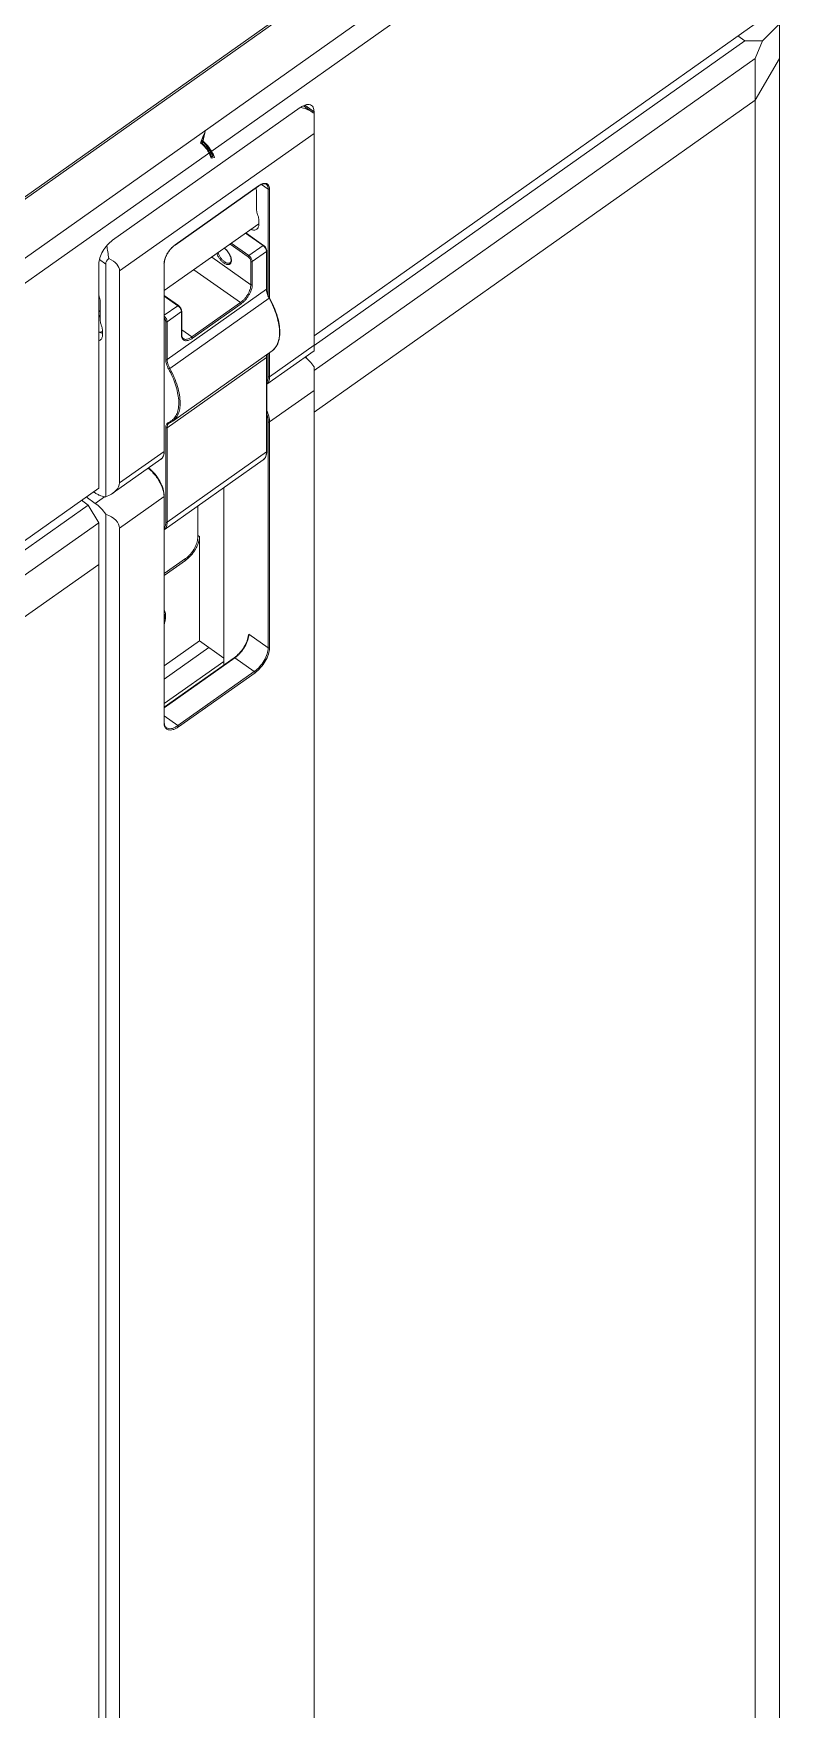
# Model space of a CAD drawing. Header units: millimetres. Extents: x 0 to 9253, y 0 to 2730.
# Drawn here: x 7886.3 to 8038.2, y 1121.5 to 1462.6 of the extents above; entities that cross this region are included whole.
import ezdxf

# ---------------------------------------------------------------- set-up
doc = ezdxf.new("R2010")
doc.units = ezdxf.units.MM
doc.layers.get('0').update_dxf_attribs({"lineweight": 13})
doc.layers.add('HEAT_SINK_06_2_1', color=7, linetype='Continuous')

msp = doc.modelspace()

# ---------------------------------------------------------------- linework, layer by layer
at = {"color": 7, "linetype": 'Continuous'}
for p, q in [((8020.53, 1525.04), (7579.29, 1213.04)), ((7581.41, 1215.04), (8017.7, 1523.54)), ((8031.13, 1520.54), (7585.66, 1205.54)), ((7587.78, 1201.92), (8033.25, 1516.92)), ((7943.45, 1401.1), (8033.25, 1464.6)), ((8034.74, 1461.14), (8038.2, 1464.61)), ((8038.2, 1464.61), (8038.2, 1457.54)), ((8031.13, 1461.15), (7943.46, 1399.15)), ((8031.13, 1461.15), (8029.75, 1462.12)), ((8031.13, 1461.15), (8034.74, 1461.14)), ((8034.74, 1461.14), (8033.25, 1457.52)), ((8033.25, 1457.52), (7943.45, 1394.02)), ((8033.25, 1449.04), (8038.2, 1457.54)), ((8038.2, 1457.54), (8033.25, 1449.04)), ((8033.25, 1449.04), (8033.25, 1457.52)), ((8038.2, 1108.22), (8038.2, 1457.54)), ((7940.62, 1447.53), (7902.44, 1420.53)), ((7941.28, 1447.91), (7943.29, 1446.49)), ((7943.45, 1446.7), (7941.57, 1448.03)), ((7943.29, 1446.49), (7943.45, 1446.37)), ((8033.25, 1449.04), (7943.45, 1385.54)), ((7943.45, 1385.54), (8033.25, 1449.04)), ((7943.45, 1446.7), (7943.45, 1446.37)), ((7943.45, 1398.03), (7943.45, 1446.37)), ((8033.25, 1098.31), (8033.25, 1449.04)), ((7943.45, 1442.29), (7903.85, 1414.29)), ((7921.26, 1442.68), (7920.77, 1440.31)), ((7923.21, 1437.41), (7922.5, 1437.25)), ((7915.14, 1419.54), (7932.11, 1431.54)), ((7915.17, 1419.6), (7932.14, 1431.6)), ((7931.71, 1426.9), (7931.71, 1430.52)), ((7934.12, 1430.94), (7932.77, 1431.9)), ((7934.12, 1409.38), (7934.12, 1430.94)), ((7934.4, 1430.94), (7934.4, 1408.8)), ((7932.21, 1423.89), (7912.96, 1410.28)), ((7932.21, 1424.51), (7932.21, 1423.81)), ((7930.02, 1417.18), (7926.36, 1419.76)), ((7926.6, 1419.93), (7930.16, 1417.42)), ((7933.06, 1419.47), (7929.5, 1421.98)), ((7929.58, 1422.03), (7933.17, 1419.49)), ((7930.16, 1417.42), (7933.06, 1419.47)), ((7899.61, 1370.1), (7899.61, 1415.7)), ((7901.03, 1415.7), (7899.74, 1416.62)), ((7901.03, 1368.33), (7901.03, 1415.7)), ((7912.91, 1377.56), (7912.91, 1415.74)), ((7912.96, 1415.84), (7912.96, 1377.66)), ((7922.61, 1417.11), (7930.58, 1411.47)), ((7930.58, 1411.47), (7930.58, 1416.21)), ((7933.76, 1418.26), (7930.87, 1416.21)), ((7930.87, 1416.21), (7930.87, 1411.47)), ((7933.76, 1418.38), (7933.73, 1418.5)), ((7933.76, 1418.26), (7933.76, 1418.38)), ((7933.76, 1410.57), (7933.76, 1418.26)), ((7933.82, 1418.36), (7933.82, 1410.67)), ((7903.85, 1414.29), (7903.85, 1371.16)), ((7928.46, 1407.85), (7918.99, 1414.55)), ((7899.78, 1408.8), (7899.61, 1408.68)), ((7915.85, 1407.24), (7912.96, 1409.28)), ((7915.73, 1407.22), (7912.96, 1409.18)), ((7913.54, 1396.27), (7933.76, 1410.57)), ((7934.3, 1408.77), (7914.08, 1394.47)), ((7899.89, 1404.4), (7899.89, 1408.02)), ((7912.96, 1405.26), (7915.73, 1407.22)), ((7916.44, 1406.01), (7913.54, 1403.96)), ((7916.43, 1406.13), (7916.41, 1406.25)), ((7916.44, 1406.01), (7916.43, 1406.13)), ((7916.44, 1401.27), (7916.44, 1406.01)), ((7916.5, 1401.37), (7916.5, 1406.11)), ((7918.56, 1400.85), (7928.46, 1407.85)), ((7918.7, 1400.61), (7928.6, 1407.61)), ((7899.61, 1401.84), (7899.87, 1401.75)), ((7900.39, 1402.01), (7900.39, 1401.31)), ((7913.26, 1396.27), (7913.26, 1403.96)), ((7913.54, 1403.96), (7913.54, 1396.27)), ((7916.5, 1402.31), (7918.56, 1400.85)), ((7934.4, 1392.76), (7943.45, 1399.16)), ((7933.76, 1396.67), (7913.54, 1382.37)), ((7934.89, 1398.02), (7914.67, 1383.72)), ((7933.76, 1377.46), (7933.76, 1396.67)), ((7943.45, 1398.03), (7933.82, 1391.22)), ((7933.82, 1396.77), (7933.82, 1377.56)), ((7934.12, 1392.76), (7934.12, 1397.48)), ((7934.4, 1397.68), (7934.4, 1392.76)), ((7941.79, 1396.86), (7942.05, 1396.41)), ((7943.45, 1031.75), (7943.45, 1394.79)), ((7943.45, 1389.96), (7934.4, 1383.56)), ((7913.26, 1363.16), (7913.26, 1382.37)), ((7913.54, 1382.37), (7913.54, 1363.16)), ((7934.12, 1337.6), (7934.12, 1383.56)), ((7934.4, 1383.56), (7934.4, 1337.6)), ((7912.26, 1375.97), (7902.56, 1369.12)), ((7903.85, 1371.16), (7912.91, 1377.56)), ((7933.12, 1375.87), (7912.96, 1361.62)), ((7913.54, 1363.16), (7933.76, 1377.46)), ((7899.61, 1370.1), (7721.42, 1244.1)), ((7897.07, 1368.3), (7898.9, 1367)), ((7898.9, 1369.12), (7898.57, 1369.36)), ((7898.9, 1367), (7900.8, 1368.34)), ((7912.91, 1368.36), (7903.85, 1361.96)), ((7912.91, 1322.4), (7912.91, 1368.36)), ((7912.96, 1322.5), (7912.96, 1368.46)), ((7925.07, 1334.08), (7925.07, 1370.18)), ((7897.49, 1366.65), (7879.81, 1354.15)), ((7897.49, 1366.65), (7896.11, 1367.62)), ((7899.61, 1363.02), (7897.49, 1366.65)), ((7901.03, 1002.05), (7901.03, 1364.79)), ((7919.76, 1359.98), (7919.76, 1366.43)), ((7899.61, 1363.02), (7881.93, 1350.52)), ((7899.61, 1354.54), (7899.61, 1363.02)), ((7903.85, 1004.87), (7903.85, 1361.96)), ((7919.76, 1360.48), (7920.12, 1360.23)), ((7920.12, 1360.23), (7920.12, 1339.02)), ((7899.61, 1354.54), (7881.93, 1342.04)), ((7881.93, 1342.04), (7899.61, 1354.54)), ((7899.61, 1354.54), (7899.61, 1012.3)), ((7912.96, 1352.7), (7917.29, 1355.76)), ((7917.29, 1355.4), (7912.96, 1352.34)), ((7917.29, 1355.4), (7917.04, 1355.58)), ((7934.12, 1337.6), (7930.16, 1340.4)), ((7912.96, 1333.96), (7920.12, 1339.02)), ((7922.03, 1337.66), (7912.96, 1331.25)), ((7925.07, 1335.52), (7920.12, 1339.02)), ((7927.21, 1335.59), (7912.96, 1325.52)), ((7927.33, 1335.57), (7912.96, 1325.41)), ((7912.96, 1326.25), (7925.07, 1334.81)), ((7931.29, 1332.77), (7927.33, 1335.57)), ((7915.73, 1321.77), (7931.29, 1332.77)), ((7931.43, 1332.53), (7915.87, 1321.53)), ((7915.73, 1321.77), (7912.96, 1323.73))]:
    msp.add_line(p, q, dxfattribs=at)
for centre, radius, start, end in [((7938.47, 1438.07), 9.78, 74.9838, 76.8012), ((7917.59, 1416.18), 4.19, 125.2666, 126.0569), ((7923.15, 1416.36), 3.3, 50.0348, 51.4887), ((7932.26, 1418.34), 1.39, 51.5287, 54.6815), ((7932.17, 1418.23), 1.53, 49.1041, 51.528), ((7915.6, 1415.72), 2.7, 173.9516, 177.4906), ((7915.28, 1415.74), 2.38, 177.5459, 179.9694), ((7926.66, 1418.18), 2.75, 234.7268, 237.1111), ((7926.65, 1418.22), 2.5, 234.7268, 237.1111), ((7939.23, 1411.47), 5.62, 208.3335, 208.7004), ((7895.49, 1401.85), 5.36, 34.6853, 39.7269), ((7914.93, 1406.09), 1.39, 51.5287, 54.6815), ((7914.85, 1405.98), 1.53, 49.1041, 51.528), ((7917.37, 1400.96), 0.879, 216.2495, 219.8849), ((7933.14, 1400.49), 3.02, 312.1387, 316.4362), ((7933.08, 1400.54), 3.1, 316.4328, 319.191), ((7935.79, 1396.67), 2.02, 177.0616, 180.0123), ((7933.19, 1400.44), 2.95, 305.2697, 312.1332), ((7913.99, 1383.52), 0.15, 279.2979, 292.3843), ((7911.53, 1377), 1.26, 305.2726, 312.2107), ((7932.39, 1376.9), 1.26, 305.2726, 312.2107)]:
    msp.add_arc(centre, radius, start, end, dxfattribs=at)
for centre, major_axis, start_param, end_param in [((7905.27, 1415.7), (4.24, 0), 2.577266, 3.141593), ((7896.78, 1414.29), (7.07, 0), 0, 0.805112), ((7896.78, 1371.16), (7.07, 0), 5.35589, 6.283185), ((7896.78, 1361.96), (7.07, 0), 0, 0.927295)]:
    msp.add_ellipse(centre, major_axis=major_axis, ratio=0.5, start_param=start_param, end_param=end_param, dxfattribs=at)
for points, knots in [([(7942.93, 1447.97), (7942.8, 1448.06), (7942.46, 1448.19), (7941.88, 1448.16), (7941.25, 1447.93), (7940.83, 1447.68), (7940.62, 1447.53)], [0, 0, 0, 0, 0.195804, 0.420066, 0.687916, 1, 1, 1, 1]), ([(7941.01, 1447.51), (7941.42, 1447.4), (7942.21, 1447.13), (7942.96, 1446.73), (7943.29, 1446.49)], [0, 0, 0, 0, 0.505592, 1, 1, 1, 1]), ([(7943.41, 1447.13), (7943.38, 1447.3), (7943.28, 1447.62), (7943.06, 1447.88), (7942.93, 1447.97)], [0, 0, 0, 0, 0.531869, 1, 1, 1, 1]), ([(7943.45, 1446.7), (7943.45, 1446.74), (7943.45, 1446.88), (7943.43, 1447.02), (7943.41, 1447.13)], [0, 0, 0, 0, 0.260727, 1, 1, 1, 1]), ([(7920.36, 1440.34), (7920.31, 1440.29), (7920.41, 1440.5), (7920.44, 1440.59), (7920.49, 1440.71), (7920.54, 1440.83), (7920.59, 1440.96), (7920.63, 1441.06), (7920.68, 1441.19), (7920.73, 1441.32), (7920.77, 1441.44), (7920.81, 1441.53), (7920.84, 1441.62), (7920.89, 1441.73), (7920.94, 1441.87), (7921.02, 1442.07), (7921.13, 1442.34), (7921.21, 1442.55), (7921.26, 1442.68)], [0, 0, 0, 0, 0.080822, 0.102907, 0.14187, 0.223493, 0.256373, 0.30861, 0.353626, 0.427945, 0.474353, 0.505219, 0.540679, 0.586562, 0.64703, 0.728475, 0.840774, 1, 1, 1, 1]), ([(7922.5, 1437.25), (7922.43, 1437.46), (7922.28, 1437.84), (7922.05, 1438.31), (7921.85, 1438.66), (7921.68, 1438.92), (7921.53, 1439.13), (7921.41, 1439.28), (7921.32, 1439.4), (7921.23, 1439.5), (7921.16, 1439.58), (7921.1, 1439.65), (7921.05, 1439.7), (7921.01, 1439.74), (7920.97, 1439.78), (7920.94, 1439.81), (7920.91, 1439.84), (7920.89, 1439.86), (7920.85, 1439.9), (7920.79, 1439.96), (7920.7, 1440.04), (7920.62, 1440.11), (7920.56, 1440.15), (7920.51, 1440.19), (7920.47, 1440.22), (7920.44, 1440.24), (7920.41, 1440.27), (7920.38, 1440.29), (7920.34, 1440.32), (7920.35, 1440.34), (7920.36, 1440.34)], [0, 0, 0, 0, 0.17666, 0.311536, 0.413665, 0.494461, 0.557723, 0.607403, 0.647506, 0.680778, 0.708126, 0.730731, 0.749632, 0.765589, 0.779212, 0.7909, 0.800924, 0.809548, 0.817011, 0.841338, 0.88066, 0.906696, 0.92481, 0.941762, 0.953714, 0.963526, 0.971303, 0.985098, 0.996327, 1, 1, 1, 1]), ([(7920.77, 1440.31), (7920.75, 1440.35), (7920.73, 1440.43), (7920.69, 1440.54), (7920.66, 1440.62), (7920.64, 1440.69), (7920.62, 1440.75), (7920.61, 1440.79), (7920.6, 1440.82), (7920.59, 1440.84), (7920.58, 1440.86), (7920.58, 1440.88), (7920.57, 1440.91), (7920.63, 1440.85), (7920.67, 1440.83), (7920.73, 1440.78), (7920.79, 1440.74), (7920.85, 1440.69), (7920.92, 1440.63), (7920.99, 1440.57), (7921.07, 1440.5), (7921.16, 1440.42), (7921.25, 1440.33), (7921.35, 1440.24), (7921.45, 1440.13), (7921.57, 1440.01), (7921.69, 1439.88), (7921.82, 1439.73), (7921.95, 1439.57), (7922.09, 1439.38), (7922.24, 1439.18), (7922.4, 1438.95), (7922.56, 1438.7), (7922.73, 1438.42), (7922.89, 1438.11), (7923.06, 1437.77), (7923.16, 1437.53), (7923.21, 1437.41)], [0, 0, 0, 0, 0.026372, 0.04821, 0.066026, 0.080325, 0.091597, 0.100305, 0.10688, 0.111717, 0.11517, 0.117547, 0.121099, 0.131456, 0.143899, 0.157465, 0.172257, 0.188389, 0.205972, 0.225143, 0.246046, 0.268991, 0.294037, 0.321513, 0.351265, 0.383807, 0.419508, 0.458145, 0.499954, 0.546007, 0.596804, 0.651259, 0.710154, 0.775232, 0.844541, 0.918665, 1, 1, 1, 1]), ([(7931.71, 1430.52), (7931.71, 1430.57), (7931.71, 1430.8), (7931.67, 1431.03), (7931.63, 1431.2)], [0, 0, 0, 0, 0.234093, 1, 1, 1, 1]), ([(7933.73, 1431.89), (7933.69, 1431.92), (7933.6, 1431.97), (7933.44, 1432.01), (7933.26, 1432.02), (7933.06, 1431.99), (7932.84, 1431.93), (7932.51, 1431.8), (7932.27, 1431.65), (7932.11, 1431.54)], [0, 0, 0, 0, 0.083513, 0.174073, 0.276006, 0.391772, 0.522583, 0.668318, 1, 1, 1, 1]), ([(7932.11, 1431.54), (7932.12, 1431.55), (7932.14, 1431.57), (7932.14, 1431.59), (7932.14, 1431.6)], [0, 0, 0, 0, 0.450698, 1, 1, 1, 1]), ([(7933.55, 1432.11), (7933.33, 1432.13), (7932.96, 1432.05), (7932.5, 1431.84), (7932.26, 1431.69), (7932.14, 1431.6)], [0, 0, 0, 0, 0.441118, 0.706586, 1, 1, 1, 1]), ([(7934.4, 1430.94), (7934.4, 1431.1), (7934.37, 1431.39), (7934.23, 1431.71), (7934.06, 1431.9), (7933.91, 1432.01), (7933.74, 1432.08), (7933.61, 1432.1), (7933.55, 1432.11)], [0, 0, 0, 0, 0.291579, 0.539499, 0.653583, 0.765642, 0.879832, 1, 1, 1, 1]), ([(7934.12, 1430.94), (7934.12, 1431.04), (7934.1, 1431.24), (7934.03, 1431.51), (7933.91, 1431.73), (7933.79, 1431.85), (7933.73, 1431.89)], [0, 0, 0, 0, 0.289751, 0.548335, 0.78139, 1, 1, 1, 1]), ([(7931.95, 1425.76), (7931.88, 1425.96), (7931.76, 1426.33), (7931.71, 1426.72), (7931.71, 1426.9)], [0, 0, 0, 0, 0.532601, 1, 1, 1, 1]), ([(7932.21, 1424.51), (7932.21, 1424.71), (7932.16, 1425.14), (7932.03, 1425.55), (7931.95, 1425.76)], [0, 0, 0, 0, 0.467399, 1, 1, 1, 1]), ([(7930.57, 1422.74), (7930.69, 1422.69), (7930.91, 1422.62), (7931.24, 1422.58), (7931.53, 1422.63), (7931.71, 1422.71), (7931.78, 1422.76)], [0, 0, 0, 0, 0.292785, 0.552148, 0.784024, 1, 1, 1, 1]), ([(7931.78, 1422.76), (7931.85, 1422.81), (7931.98, 1422.94), (7932.11, 1423.18), (7932.19, 1423.48), (7932.21, 1423.69), (7932.21, 1423.81)], [0, 0, 0, 0, 0.218604, 0.45166, 0.710261, 1, 1, 1, 1]), ([(7902.44, 1420.53), (7902.04, 1420.25), (7901.3, 1419.56), (7900.41, 1418.34), (7899.8, 1417.03), (7899.61, 1416.12), (7899.61, 1415.7)], [0, 0, 0, 0, 0.253701, 0.524646, 0.782308, 1, 1, 1, 1]), ([(7901.68, 1416.84), (7901.6, 1417.29), (7901.46, 1418.15), (7901.32, 1419.01), (7901.26, 1419.43)], [0, 0, 0, 0, 0.519635, 1, 1, 1, 1]), ([(7915.12, 1419.57), (7914.83, 1419.36), (7914.29, 1418.85), (7913.62, 1417.96), (7913.21, 1417.14), (7913, 1416.48), (7912.94, 1416.16), (7912.92, 1416.01)], [0, 0, 0, 0, 0.249891, 0.516214, 0.773803, 0.892016, 1, 1, 1, 1]), ([(7915.14, 1419.54), (7914.99, 1419.44), (7914.7, 1419.2), (7914.3, 1418.79), (7913.92, 1418.32), (7913.6, 1417.82), (7913.32, 1417.3), (7913.12, 1416.79), (7913, 1416.3), (7912.96, 1415.99), (7912.96, 1415.84)], [0, 0, 0, 0, 0.122736, 0.254131, 0.39023, 0.52692, 0.660022, 0.785544, 0.899863, 1, 1, 1, 1]), ([(7915.17, 1419.6), (7915.17, 1419.59), (7915.16, 1419.57), (7915.15, 1419.55), (7915.14, 1419.54)], [0, 0, 0, 0, 0.549302, 1, 1, 1, 1]), ([(7925.17, 1418.92), (7925.31, 1418.82), (7925.57, 1418.58), (7925.92, 1418.17), (7926.21, 1417.71), (7926.42, 1417.25), (7926.53, 1416.86), (7926.57, 1416.58), (7926.57, 1416.4), (7926.54, 1416.25), (7926.5, 1416.12), (7926.44, 1416.02), (7926.39, 1415.98), (7926.36, 1415.96)], [0, 0, 0, 0, 0.147197, 0.304343, 0.462585, 0.612915, 0.746878, 0.805497, 0.857481, 0.902313, 0.940211, 0.972046, 1, 1, 1, 1]), ([(7926.53, 1415.92), (7926.57, 1416.01), (7926.63, 1416.21), (7926.63, 1416.56), (7926.55, 1416.95), (7926.4, 1417.37), (7926.19, 1417.79), (7925.93, 1418.19), (7925.62, 1418.57), (7925.39, 1418.79), (7925.27, 1418.89)], [0, 0, 0, 0, 0.085689, 0.186847, 0.30386, 0.434382, 0.574391, 0.718909, 0.862508, 1, 1, 1, 1]), ([(7933.06, 1419.47), (7933.07, 1419.47), (7933.09, 1419.49), (7933.12, 1419.5), (7933.15, 1419.5), (7933.17, 1419.49), (7933.17, 1419.49)], [0, 0, 0, 0, 0.31177, 0.580002, 0.804315, 1, 1, 1, 1]), ([(7933.82, 1418.36), (7933.82, 1418.46), (7933.78, 1418.68), (7933.64, 1418.98), (7933.44, 1419.26), (7933.27, 1419.42), (7933.17, 1419.49)], [0, 0, 0, 0, 0.227808, 0.482521, 0.747686, 1, 1, 1, 1]), ([(7933.73, 1418.5), (7933.71, 1418.58), (7933.65, 1418.75), (7933.52, 1418.98), (7933.36, 1419.19), (7933.23, 1419.32), (7933.17, 1419.38)], [0, 0, 0, 0, 0.235921, 0.490549, 0.749978, 1, 1, 1, 1]), ([(7912.96, 1415.84), (7912.96, 1415.82), (7912.95, 1415.78), (7912.92, 1415.75), (7912.91, 1415.74)], [0, 0, 0, 0, 0.471076, 1, 1, 1, 1]), ([(7923.65, 1417.84), (7923.72, 1417.66), (7923.88, 1417.29), (7924.21, 1416.77), (7924.61, 1416.31), (7924.91, 1416.04), (7925.07, 1415.93)], [0, 0, 0, 0, 0.245794, 0.504718, 0.76117, 1, 1, 1, 1]), ([(7923.89, 1418.01), (7923.94, 1417.84), (7924.09, 1417.48), (7924.4, 1416.98), (7924.77, 1416.53), (7925.06, 1416.28), (7925.21, 1416.18)], [0, 0, 0, 0, 0.24265, 0.501612, 0.759707, 1, 1, 1, 1]), ([(7925.16, 1415.87), (7925.3, 1415.78), (7925.51, 1415.67), (7925.8, 1415.59), (7925.99, 1415.58), (7926.16, 1415.6), (7926.32, 1415.67), (7926.44, 1415.78), (7926.5, 1415.87), (7926.53, 1415.92)], [0, 0, 0, 0, 0.315956, 0.452334, 0.574748, 0.685729, 0.789611, 0.8923, 1, 1, 1, 1]), ([(7925.29, 1416.12), (7925.39, 1416.05), (7925.59, 1415.95), (7925.88, 1415.86), (7926.11, 1415.85), (7926.27, 1415.9), (7926.33, 1415.94), (7926.36, 1415.96)], [0, 0, 0, 0, 0.308741, 0.574428, 0.799581, 0.901573, 1, 1, 1, 1]), ([(7930.02, 1417.18), (7930.02, 1417.2), (7930.03, 1417.24), (7930.07, 1417.33), (7930.12, 1417.39), (7930.16, 1417.42)], [0, 0, 0, 0, 0.218266, 0.476673, 1, 1, 1, 1]), ([(7930.02, 1417.18), (7930.1, 1417.12), (7930.25, 1416.98), (7930.42, 1416.74), (7930.54, 1416.48), (7930.58, 1416.29), (7930.58, 1416.21)], [0, 0, 0, 0, 0.253701, 0.524646, 0.782308, 1, 1, 1, 1]), ([(7930.16, 1417.42), (7930.26, 1417.35), (7930.44, 1417.17), (7930.67, 1416.87), (7930.8, 1416.59), (7930.85, 1416.36), (7930.87, 1416.26), (7930.87, 1416.21)], [0, 0, 0, 0, 0.253534, 0.524315, 0.78182, 0.897195, 1, 1, 1, 1]), ([(7933.82, 1418.36), (7933.82, 1418.34), (7933.81, 1418.3), (7933.78, 1418.27), (7933.76, 1418.26)], [0, 0, 0, 0, 0.471076, 1, 1, 1, 1]), ([(7899.89, 1408.02), (7899.89, 1408.23), (7899.84, 1408.68), (7899.7, 1409.11), (7899.61, 1409.33)], [0, 0, 0, 0, 0.46654, 1, 1, 1, 1]), ([(7928.46, 1407.85), (7928.61, 1407.95), (7928.89, 1408.18), (7929.28, 1408.58), (7929.65, 1409.03), (7929.97, 1409.52), (7930.23, 1410.02), (7930.43, 1410.53), (7930.55, 1411.01), (7930.58, 1411.32), (7930.58, 1411.47)], [0, 0, 0, 0, 0.122837, 0.253629, 0.388777, 0.524463, 0.656785, 0.782079, 0.897247, 1, 1, 1, 1]), ([(7928.6, 1407.61), (7928.76, 1407.71), (7929.06, 1407.96), (7929.48, 1408.39), (7929.87, 1408.87), (7930.21, 1409.39), (7930.49, 1409.93), (7930.7, 1410.46), (7930.83, 1410.97), (7930.87, 1411.31), (7930.87, 1411.47)], [0, 0, 0, 0, 0.122836, 0.253628, 0.388775, 0.524459, 0.65678, 0.782074, 0.897244, 1, 1, 1, 1]), ([(7933.76, 1410.57), (7933.78, 1410.58), (7933.81, 1410.61), (7933.82, 1410.65), (7933.82, 1410.67)], [0, 0, 0, 0, 0.528924, 1, 1, 1, 1]), ([(7934.29, 1408.8), (7934.13, 1409.1), (7933.93, 1409.55), (7933.79, 1410.15), (7933.76, 1410.43), (7933.76, 1410.57)], [0, 0, 0, 0, 0.540191, 0.782291, 1, 1, 1, 1]), ([(7933.82, 1410.67), (7933.82, 1410.53), (7933.85, 1410.24), (7933.96, 1409.79), (7934.13, 1409.32), (7934.29, 1409.01), (7934.37, 1408.85)], [0, 0, 0, 0, 0.212898, 0.454268, 0.718792, 1, 1, 1, 1]), ([(7934.37, 1408.85), (7934.38, 1408.85), (7934.37, 1408.83), (7934.35, 1408.81), (7934.32, 1408.79), (7934.3, 1408.77)], [0, 0, 0, 0, 0.112041, 0.314654, 1, 1, 1, 1]), ([(7936.42, 1401.74), (7936.42, 1402.28), (7936.31, 1403.41), (7935.89, 1405.15), (7935.22, 1406.97), (7934.63, 1408.17), (7934.3, 1408.77)], [0, 0, 0, 0, 0.217285, 0.459238, 0.721969, 1, 1, 1, 1]), ([(7934.89, 1398.02), (7935.03, 1398.12), (7935.3, 1398.35), (7935.77, 1398.9), (7936.11, 1399.57), (7936.33, 1400.32), (7936.47, 1401.18), (7936.5, 1402.37), (7936.29, 1403.89), (7935.86, 1405.51), (7935.22, 1407.19), (7934.68, 1408.3), (7934.37, 1408.85)], [0, 0, 0, 0, 0.044321, 0.089373, 0.18429, 0.235511, 0.289704, 0.407769, 0.539231, 0.683191, 0.837682, 1, 1, 1, 1]), ([(7899.61, 1406.27), (7899.64, 1406.25), (7899.73, 1406.16), (7899.83, 1406.06), (7899.9, 1405.99)], [0, 0, 0, 0, 0.246904, 1, 1, 1, 1]), ([(7915.73, 1407.22), (7915.74, 1407.22), (7915.76, 1407.24), (7915.8, 1407.25), (7915.83, 1407.25), (7915.84, 1407.24), (7915.85, 1407.24)], [0, 0, 0, 0, 0.31177, 0.580002, 0.804315, 1, 1, 1, 1]), ([(7916.41, 1406.25), (7916.38, 1406.33), (7916.32, 1406.5), (7916.2, 1406.73), (7916.04, 1406.94), (7915.91, 1407.07), (7915.84, 1407.13)], [0, 0, 0, 0, 0.235921, 0.490549, 0.749978, 1, 1, 1, 1]), ([(7915.85, 1407.24), (7915.94, 1407.17), (7916.11, 1407.01), (7916.32, 1406.73), (7916.46, 1406.43), (7916.5, 1406.21), (7916.5, 1406.11)], [0, 0, 0, 0, 0.252325, 0.517493, 0.772203, 1, 1, 1, 1]), ([(7916.5, 1406.11), (7916.5, 1406.09), (7916.49, 1406.05), (7916.46, 1406.02), (7916.44, 1406.01)], [0, 0, 0, 0, 0.471076, 1, 1, 1, 1]), ([(7928.6, 1407.61), (7928.6, 1407.63), (7928.59, 1407.67), (7928.55, 1407.76), (7928.5, 1407.82), (7928.46, 1407.85)], [0, 0, 0, 0, 0.218266, 0.476673, 1, 1, 1, 1]), ([(7900.38, 1402), (7900.33, 1401.96), (7900.23, 1401.89), (7900.04, 1401.83), (7899.83, 1401.82), (7899.69, 1401.84), (7899.61, 1401.85)], [0, 0, 0, 0, 0.228398, 0.46445, 0.719133, 1, 1, 1, 1]), ([(7900.13, 1403.26), (7900.06, 1403.46), (7899.94, 1403.83), (7899.89, 1404.22), (7899.89, 1404.4)], [0, 0, 0, 0, 0.532601, 1, 1, 1, 1]), ([(7900.39, 1402.01), (7900.39, 1402.21), (7900.34, 1402.64), (7900.21, 1403.05), (7900.13, 1403.26)], [0, 0, 0, 0, 0.467399, 1, 1, 1, 1]), ([(7912.96, 1405.06), (7913.05, 1404.99), (7913.2, 1404.82), (7913.38, 1404.54), (7913.51, 1404.25), (7913.54, 1404.05), (7913.54, 1403.96)], [0, 0, 0, 0, 0.26403, 0.533783, 0.785643, 1, 1, 1, 1]), ([(7912.96, 1404.66), (7913.05, 1404.55), (7913.16, 1404.38), (7913.24, 1404.13), (7913.26, 1404.01), (7913.26, 1403.96)], [0, 0, 0, 0, 0.541476, 0.786907, 1, 1, 1, 1]), ([(7899.61, 1400.12), (7899.68, 1400.13), (7899.8, 1400.16), (7899.91, 1400.23), (7899.96, 1400.26)], [0, 0, 0, 0, 0.508964, 1, 1, 1, 1]), ([(7900.39, 1401.64), (7900.35, 1401.64), (7900.17, 1401.66), (7900, 1401.7), (7899.87, 1401.75)], [0, 0, 0, 0, 0.232666, 1, 1, 1, 1]), ([(7899.96, 1400.26), (7900.03, 1400.31), (7900.16, 1400.44), (7900.29, 1400.68), (7900.37, 1400.98), (7900.39, 1401.19), (7900.39, 1401.31)], [0, 0, 0, 0, 0.218604, 0.45166, 0.710261, 1, 1, 1, 1]), ([(7916.44, 1401.27), (7916.46, 1401.28), (7916.49, 1401.31), (7916.5, 1401.35), (7916.5, 1401.37)], [0, 0, 0, 0, 0.528924, 1, 1, 1, 1]), ([(7916.44, 1401.27), (7916.44, 1401.19), (7916.45, 1401.03), (7916.5, 1400.75), (7916.59, 1400.55), (7916.67, 1400.44)], [0, 0, 0, 0, 0.281667, 0.541104, 1, 1, 1, 1]), ([(7916.5, 1401.37), (7916.5, 1401.27), (7916.51, 1401.09), (7916.58, 1400.84), (7916.68, 1400.65), (7916.78, 1400.56), (7916.83, 1400.52)], [0, 0, 0, 0, 0.310206, 0.574654, 0.799987, 1, 1, 1, 1]), ([(7916.7, 1400.4), (7916.75, 1400.34), (7916.86, 1400.24), (7917.06, 1400.14), (7917.29, 1400.09), (7917.54, 1400.1), (7917.82, 1400.15), (7918.22, 1400.3), (7918.51, 1400.47), (7918.7, 1400.61)], [0, 0, 0, 0, 0.099156, 0.198472, 0.303131, 0.417256, 0.543402, 0.682771, 1, 1, 1, 1]), ([(7916.83, 1400.52), (7916.88, 1400.48), (7916.99, 1400.43), (7917.17, 1400.38), (7917.38, 1400.36), (7917.68, 1400.4), (7918.09, 1400.55), (7918.4, 1400.73), (7918.56, 1400.85)], [0, 0, 0, 0, 0.096353, 0.196653, 0.304221, 0.421374, 0.688435, 1, 1, 1, 1]), ([(7918.56, 1400.85), (7918.6, 1400.82), (7918.65, 1400.76), (7918.69, 1400.67), (7918.7, 1400.63), (7918.7, 1400.61)], [0, 0, 0, 0, 0.523327, 0.781734, 1, 1, 1, 1]), ([(7935.43, 1398.52), (7935.6, 1398.71), (7935.89, 1399.15), (7936.2, 1399.91), (7936.38, 1400.79), (7936.42, 1401.42), (7936.42, 1401.74)], [0, 0, 0, 0, 0.220192, 0.457152, 0.716155, 1, 1, 1, 1]), ([(7913.26, 1396.27), (7913.26, 1396.12), (7913.29, 1395.81), (7913.4, 1395.34), (7913.58, 1394.84), (7913.74, 1394.52), (7913.83, 1394.35)], [0, 0, 0, 0, 0.217279, 0.459237, 0.721976, 1, 1, 1, 1]), ([(7913.54, 1396.27), (7913.54, 1396.13), (7913.57, 1395.84), (7913.68, 1395.4), (7913.85, 1394.93), (7914, 1394.63), (7914.08, 1394.47)], [0, 0, 0, 0, 0.217279, 0.459237, 0.721976, 1, 1, 1, 1]), ([(7933.82, 1396.77), (7933.82, 1396.75), (7933.81, 1396.71), (7933.78, 1396.68), (7933.76, 1396.67)], [0, 0, 0, 0, 0.471076, 1, 1, 1, 1]), ([(7933.77, 1396.77), (7933.77, 1396.83), (7933.79, 1397.02), (7933.84, 1397.2), (7933.9, 1397.33)], [0, 0, 0, 0, 0.272898, 1, 1, 1, 1]), ([(7933.82, 1396.77), (7933.82, 1396.88), (7933.84, 1397.08), (7933.9, 1397.27), (7933.94, 1397.35)], [0, 0, 0, 0, 0.545049, 1, 1, 1, 1]), ([(7943.45, 1394.79), (7943.32, 1394.98), (7942.79, 1395.7), (7942.17, 1396.35), (7941.65, 1396.76)], [0, 0, 0, 0, 0.258198, 1, 1, 1, 1]), ([(7913.83, 1394.35), (7913.85, 1394.36), (7913.89, 1394.37), (7913.97, 1394.41), (7914.04, 1394.44), (7914.08, 1394.47)], [0, 0, 0, 0, 0.19347, 0.449933, 1, 1, 1, 1]), ([(7913.83, 1394.35), (7914.13, 1393.82), (7914.66, 1392.75), (7915.28, 1391.13), (7915.7, 1389.57), (7915.92, 1388.1), (7915.92, 1386.95), (7915.8, 1386.12), (7915.61, 1385.4), (7915.32, 1384.75), (7914.91, 1384.21), (7914.67, 1383.99), (7914.55, 1383.89)], [0, 0, 0, 0, 0.16321, 0.318657, 0.463634, 0.59606, 0.714771, 0.76903, 0.820058, 0.913586, 0.957353, 1, 1, 1, 1]), ([(7914.08, 1394.47), (7914.41, 1393.87), (7915, 1392.67), (7915.67, 1390.85), (7916.08, 1389.11), (7916.19, 1387.98), (7916.19, 1387.44)], [0, 0, 0, 0, 0.278031, 0.540762, 0.782715, 1, 1, 1, 1]), ([(7934.4, 1392.76), (7934.4, 1392.6), (7934.38, 1392.29), (7934.27, 1391.86), (7934.09, 1391.5), (7933.92, 1391.31), (7933.82, 1391.23)], [0, 0, 0, 0, 0.288276, 0.547179, 0.781389, 1, 1, 1, 1]), ([(7934.12, 1392.76), (7934.12, 1392.54), (7934.08, 1392.13), (7933.93, 1391.74), (7933.83, 1391.59)], [0, 0, 0, 0, 0.538124, 1, 1, 1, 1]), ([(7916.19, 1387.44), (7916.19, 1387.04), (7916.14, 1386.28), (7915.86, 1385.22), (7915.45, 1384.48), (7915.03, 1384.01), (7914.79, 1383.81), (7914.67, 1383.72)], [0, 0, 0, 0, 0.289672, 0.547951, 0.780891, 0.89138, 1, 1, 1, 1]), ([(7933.83, 1385.89), (7934.01, 1385.5), (7934.28, 1384.74), (7934.4, 1383.93), (7934.4, 1383.56)], [0, 0, 0, 0, 0.536744, 1, 1, 1, 1]), ([(7933.83, 1385.13), (7933.88, 1384.99), (7934.03, 1384.48), (7934.12, 1383.95), (7934.12, 1383.56)], [0, 0, 0, 0, 0.272038, 1, 1, 1, 1]), ([(7913.83, 1383.47), (7913.74, 1383.43), (7913.57, 1383.32), (7913.39, 1383.07), (7913.28, 1382.74), (7913.26, 1382.5), (7913.26, 1382.37)], [0, 0, 0, 0, 0.221497, 0.451077, 0.707048, 1, 1, 1, 1]), ([(7913.93, 1383.32), (7913.87, 1383.28), (7913.75, 1383.16), (7913.63, 1382.94), (7913.56, 1382.67), (7913.54, 1382.47), (7913.54, 1382.37)], [0, 0, 0, 0, 0.218662, 0.451708, 0.710185, 1, 1, 1, 1]), ([(7914.55, 1383.89), (7914.49, 1383.85), (7914.27, 1383.68), (7914.03, 1383.55), (7913.83, 1383.47)], [0, 0, 0, 0, 0.249221, 1, 1, 1, 1]), ([(7913.83, 1383.47), (7913.85, 1383.44), (7913.91, 1383.39), (7913.98, 1383.37), (7914.02, 1383.38)], [0, 0, 0, 0, 0.520826, 1, 1, 1, 1]), ([(7913.93, 1383.32), (7913.94, 1383.33), (7913.98, 1383.35), (7914.02, 1383.37), (7914.05, 1383.39)], [0, 0, 0, 0, 0.247277, 1, 1, 1, 1]), ([(7914.05, 1383.39), (7914.11, 1383.41), (7914.32, 1383.5), (7914.52, 1383.62), (7914.67, 1383.72)], [0, 0, 0, 0, 0.251926, 1, 1, 1, 1]), ([(7912.26, 1375.97), (7912.37, 1376.06), (7912.59, 1376.26), (7912.81, 1376.67), (7912.94, 1377.14), (7912.96, 1377.48), (7912.96, 1377.66)], [0, 0, 0, 0, 0.227141, 0.463828, 0.719666, 1, 1, 1, 1]), ([(7912.37, 1376.07), (7912.46, 1376.15), (7912.62, 1376.34), (7912.79, 1376.69), (7912.89, 1377.11), (7912.91, 1377.4), (7912.91, 1377.56)], [0, 0, 0, 0, 0.218835, 0.453817, 0.712875, 1, 1, 1, 1]), ([(7912.91, 1377.56), (7912.92, 1377.57), (7912.95, 1377.6), (7912.96, 1377.64), (7912.96, 1377.66)], [0, 0, 0, 0, 0.528924, 1, 1, 1, 1]), ([(7933.12, 1375.87), (7933.23, 1375.96), (7933.45, 1376.16), (7933.67, 1376.57), (7933.8, 1377.04), (7933.82, 1377.38), (7933.82, 1377.56)], [0, 0, 0, 0, 0.227141, 0.463828, 0.719666, 1, 1, 1, 1]), ([(7933.23, 1375.97), (7933.32, 1376.05), (7933.48, 1376.24), (7933.65, 1376.59), (7933.75, 1377), (7933.76, 1377.3), (7933.76, 1377.46)], [0, 0, 0, 0, 0.218835, 0.453817, 0.712875, 1, 1, 1, 1]), ([(7933.76, 1377.46), (7933.78, 1377.47), (7933.81, 1377.5), (7933.82, 1377.54), (7933.82, 1377.56)], [0, 0, 0, 0, 0.528924, 1, 1, 1, 1]), ([(7910.46, 1373.45), (7910.4, 1373.52), (7910.15, 1373.77), (7909.89, 1374), (7909.68, 1374.16)], [0, 0, 0, 0, 0.25651, 1, 1, 1, 1]), ([(7909.76, 1374.22), (7910.21, 1373.86), (7911.06, 1373.01), (7912.07, 1371.55), (7912.76, 1370.02), (7912.96, 1368.95), (7912.96, 1368.46)], [0, 0, 0, 0, 0.257929, 0.527247, 0.781783, 1, 1, 1, 1]), ([(7912.73, 1369.58), (7912.55, 1370.28), (7911.92, 1371.68), (7911, 1372.89), (7910.46, 1373.45)], [0, 0, 0, 0, 0.4849, 1, 1, 1, 1]), ([(7901.03, 1368.33), (7900.87, 1368.32), (7900.52, 1368.35), (7900, 1368.51), (7899.45, 1368.76), (7899.09, 1368.99), (7898.9, 1369.12)], [0, 0, 0, 0, 0.209389, 0.445498, 0.709605, 1, 1, 1, 1]), ([(7912.86, 1368.95), (7912.85, 1369), (7912.82, 1369.21), (7912.77, 1369.42), (7912.73, 1369.58)], [0, 0, 0, 0, 0.241837, 1, 1, 1, 1]), ([(7912.91, 1368.36), (7912.91, 1368.41), (7912.9, 1368.6), (7912.88, 1368.8), (7912.86, 1368.95)], [0, 0, 0, 0, 0.239802, 1, 1, 1, 1]), ([(7912.96, 1368.46), (7912.96, 1368.43), (7912.94, 1368.39), (7912.91, 1368.37), (7912.91, 1368.36)], [0, 0, 0, 0, 0.724037, 1, 1, 1, 1]), ([(7898.9, 1367), (7899.31, 1366.71), (7900.08, 1366.03), (7900.73, 1365.23), (7901.03, 1364.79)], [0, 0, 0, 0, 0.482137, 1, 1, 1, 1]), ([(7913.54, 1363.16), (7913.54, 1362.99), (7913.52, 1362.69), (7913.41, 1362.26), (7913.23, 1361.9), (7913.06, 1361.71), (7912.96, 1361.63)], [0, 0, 0, 0, 0.288276, 0.547179, 0.781389, 1, 1, 1, 1]), ([(7913.26, 1363.16), (7913.26, 1363.04), (7913.25, 1362.82), (7913.18, 1362.42), (7913.07, 1362.14), (7912.97, 1361.98)], [0, 0, 0, 0, 0.279599, 0.538583, 1, 1, 1, 1]), ([(7917.29, 1355.4), (7917.48, 1355.54), (7917.86, 1355.85), (7918.39, 1356.38), (7918.87, 1356.98), (7919.3, 1357.63), (7919.65, 1358.3), (7919.91, 1358.97), (7920.07, 1359.61), (7920.12, 1360.03), (7920.12, 1360.23)], [0, 0, 0, 0, 0.122839, 0.253633, 0.388779, 0.524463, 0.656782, 0.782076, 0.897245, 1, 1, 1, 1]), ([(7919.76, 1359.98), (7919.76, 1359.81), (7919.73, 1359.44), (7919.58, 1358.88), (7919.35, 1358.29), (7919.05, 1357.71), (7918.67, 1357.14), (7918.25, 1356.61), (7917.79, 1356.14), (7917.46, 1355.87), (7917.29, 1355.76)], [0, 0, 0, 0, 0.102765, 0.217914, 0.343217, 0.475537, 0.611221, 0.746379, 0.877149, 1, 1, 1, 1]), ([(7912.96, 1344.43), (7912.97, 1344.38), (7913, 1344.22), (7913.01, 1344.05), (7913.01, 1343.92)], [0, 0, 0, 0, 0.24078, 1, 1, 1, 1]), ([(7913.01, 1343.92), (7913.01, 1343.87), (7913, 1343.68), (7912.98, 1343.5), (7912.96, 1343.35)], [0, 0, 0, 0, 0.241002, 1, 1, 1, 1]), ([(7913.22, 1344.04), (7913.22, 1344.15), (7913.21, 1344.56), (7913.11, 1344.96), (7912.97, 1345.22)], [0, 0, 0, 0, 0.277393, 1, 1, 1, 1]), ([(7912.97, 1342.5), (7913.05, 1342.77), (7913.17, 1343.27), (7913.22, 1343.8), (7913.22, 1344.04)], [0, 0, 0, 0, 0.527431, 1, 1, 1, 1]), ([(7930.16, 1340.4), (7930.16, 1340.29), (7930.13, 1339.77), (7929.99, 1339.27), (7929.85, 1338.9)], [0, 0, 0, 0, 0.225119, 1, 1, 1, 1]), ([(7930.05, 1339.93), (7930.06, 1339.97), (7930.09, 1340.13), (7930.13, 1340.28), (7930.16, 1340.4)], [0, 0, 0, 0, 0.255602, 1, 1, 1, 1]), ([(7930.05, 1339.93), (7929.98, 1339.53), (7929.71, 1338.7), (7929.08, 1337.52), (7928.24, 1336.45), (7927.57, 1335.84), (7927.21, 1335.59)], [0, 0, 0, 0, 0.230617, 0.489922, 0.754465, 1, 1, 1, 1]), ([(7929.85, 1338.9), (7929.67, 1338.43), (7929.2, 1337.51), (7928.56, 1336.7), (7928.2, 1336.33)], [0, 0, 0, 0, 0.49323, 1, 1, 1, 1]), ([(7931.29, 1332.77), (7931.69, 1333.05), (7932.43, 1333.75), (7933.32, 1334.97), (7933.93, 1336.27), (7934.12, 1337.18), (7934.12, 1337.6)], [0, 0, 0, 0, 0.253695, 0.524646, 0.782314, 1, 1, 1, 1]), ([(7931.43, 1332.53), (7931.85, 1332.83), (7932.63, 1333.55), (7933.56, 1334.84), (7934.2, 1336.21), (7934.4, 1337.16), (7934.4, 1337.6)], [0, 0, 0, 0, 0.253701, 0.524646, 0.782308, 1, 1, 1, 1]), ([(7927.33, 1335.57), (7927.32, 1335.58), (7927.29, 1335.6), (7927.24, 1335.61), (7927.21, 1335.59)], [0, 0, 0, 0, 0.319577, 1, 1, 1, 1]), ([(7928.2, 1336.33), (7928.13, 1336.26), (7927.86, 1335.99), (7927.56, 1335.74), (7927.33, 1335.57)], [0, 0, 0, 0, 0.260186, 1, 1, 1, 1]), ([(7931.43, 1332.53), (7931.43, 1332.58), (7931.39, 1332.67), (7931.33, 1332.74), (7931.29, 1332.77)], [0, 0, 0, 0, 0.474671, 1, 1, 1, 1]), ([(7912.91, 1322.4), (7912.91, 1322.41), (7912.94, 1322.43), (7912.96, 1322.47), (7912.96, 1322.5)], [0, 0, 0, 0, 0.275963, 1, 1, 1, 1]), ([(7912.91, 1322.4), (7912.91, 1322.29), (7912.93, 1321.9), (7913.05, 1321.5), (7913.23, 1321.28)], [0, 0, 0, 0, 0.28432, 1, 1, 1, 1]), ([(7913.42, 1321.33), (7913.35, 1321.39), (7913.22, 1321.52), (7913.07, 1321.79), (7912.98, 1322.12), (7912.96, 1322.37), (7912.96, 1322.5)], [0, 0, 0, 0, 0.205198, 0.432748, 0.69551, 1, 1, 1, 1]), ([(7913.23, 1321.28), (7913.3, 1321.19), (7913.46, 1321.04), (7913.67, 1320.95), (7913.78, 1320.92)], [0, 0, 0, 0, 0.498386, 1, 1, 1, 1]), ([(7913.42, 1321.33), (7913.56, 1321.24), (7913.9, 1321.11), (7914.48, 1321.15), (7915.11, 1321.37), (7915.52, 1321.62), (7915.73, 1321.77)], [0, 0, 0, 0, 0.195807, 0.420075, 0.687922, 1, 1, 1, 1]), ([(7913.78, 1320.92), (7914.08, 1320.83), (7914.64, 1320.89), (7915.33, 1321.18), (7915.69, 1321.4), (7915.87, 1321.53)], [0, 0, 0, 0, 0.429731, 0.697915, 1, 1, 1, 1]), ([(7915.73, 1321.77), (7915.77, 1321.74), (7915.84, 1321.67), (7915.87, 1321.58), (7915.87, 1321.53)], [0, 0, 0, 0, 0.525329, 1, 1, 1, 1])]:
    msp.add_open_spline(points, degree=3, knots=knots, dxfattribs=at)
for points in [[(7934.4, 1430.94), (7934.36, 1430.91), (7934.26, 1430.89), (7934.16, 1430.91), (7934.12, 1430.94)], [(7930.87, 1416.21), (7930.83, 1416.18), (7930.72, 1416.15), (7930.62, 1416.18), (7930.58, 1416.21)], [(7930.58, 1411.47), (7930.62, 1411.44), (7930.72, 1411.41), (7930.83, 1411.44), (7930.87, 1411.47)], [(7913.54, 1403.96), (7913.5, 1403.93), (7913.4, 1403.9), (7913.3, 1403.93), (7913.26, 1403.96)], [(7913.26, 1396.27), (7913.3, 1396.24), (7913.4, 1396.21), (7913.5, 1396.24), (7913.54, 1396.27)], [(7934.12, 1392.76), (7934.16, 1392.73), (7934.26, 1392.7), (7934.36, 1392.73), (7934.4, 1392.76)], [(7913.54, 1382.37), (7913.5, 1382.34), (7913.4, 1382.32), (7913.3, 1382.34), (7913.26, 1382.37)], [(7934.4, 1383.56), (7934.32, 1383.51), (7934.2, 1383.51), (7934.12, 1383.56)], [(7913.26, 1363.16), (7913.3, 1363.13), (7913.4, 1363.1), (7913.5, 1363.13), (7913.54, 1363.16)], [(7934.12, 1337.6), (7934.2, 1337.55), (7934.32, 1337.55), (7934.4, 1337.6)]]:
    msp.add_open_spline(points, degree=3, dxfattribs=at)
at = {"layer": 'HEAT_SINK_06_2_1', "color": 7, "linetype": 'Continuous'}
msp.add_line((7920.52, 1440.75), (7920.4, 1440.45), dxfattribs=at)
msp.add_arc((7910, 1466.7), 31.79, 293.3289, 293.9825, dxfattribs=at)
for points, knots in [([(7920.4, 1440.45), (7920.63, 1440.27), (7921.04, 1439.95), (7921.58, 1439.32), (7922.12, 1438.55), (7922.43, 1437.89), (7922.58, 1437.52)], [0, 0, 0, 0, 0.240174, 0.41716, 0.669193, 1, 1, 1, 1]), ([(7922.92, 1437.66), (7922.62, 1438.22), (7922.21, 1439.05), (7921.52, 1439.85), (7921.05, 1440.35), (7920.73, 1440.59), (7920.52, 1440.75)], [0, 0, 0, 0, 0.479438, 0.700071, 0.798392, 1, 1, 1, 1])]:
    msp.add_open_spline(points, degree=3, knots=knots, dxfattribs=at)

doc.saveas('drawing.dxf')
